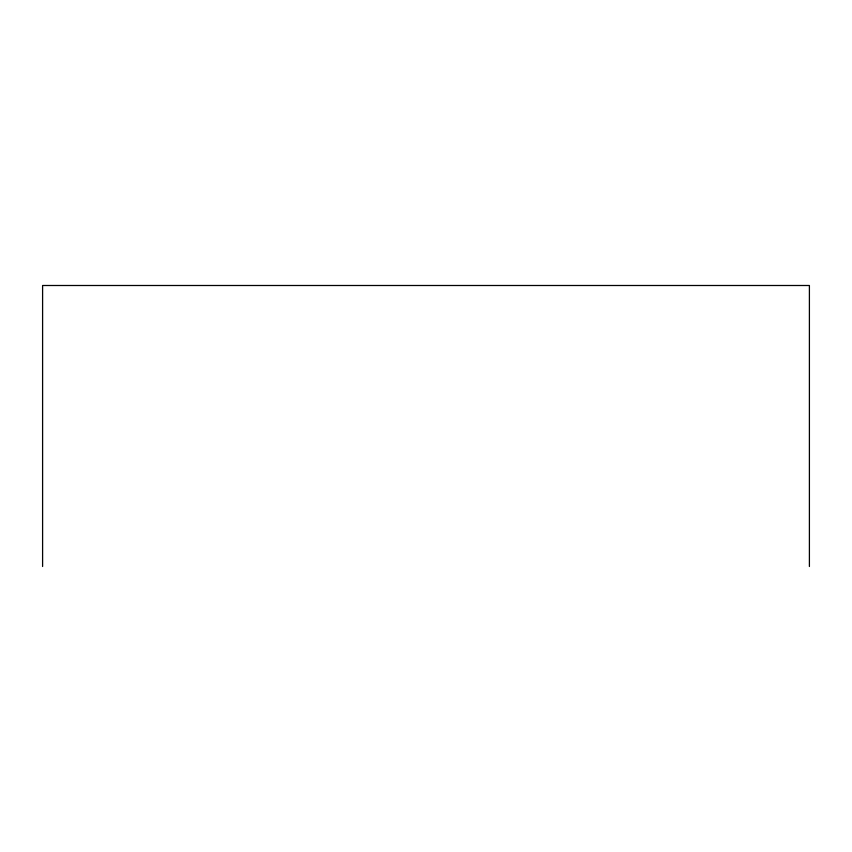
<?xml version="1.0" encoding="UTF-8"?>
<svg xmlns="http://www.w3.org/2000/svg" width="852" height="852" viewBox="0 0 852 852"><rect width="100%" height="100%" fill="white"/><g stroke="black" fill="none" stroke-linecap="round" stroke-linejoin="round"><path stroke-width="1.28" d="M809.4 566.505L809.4 285.495L42.6 285.495L42.6 566.505"/></g></svg>
